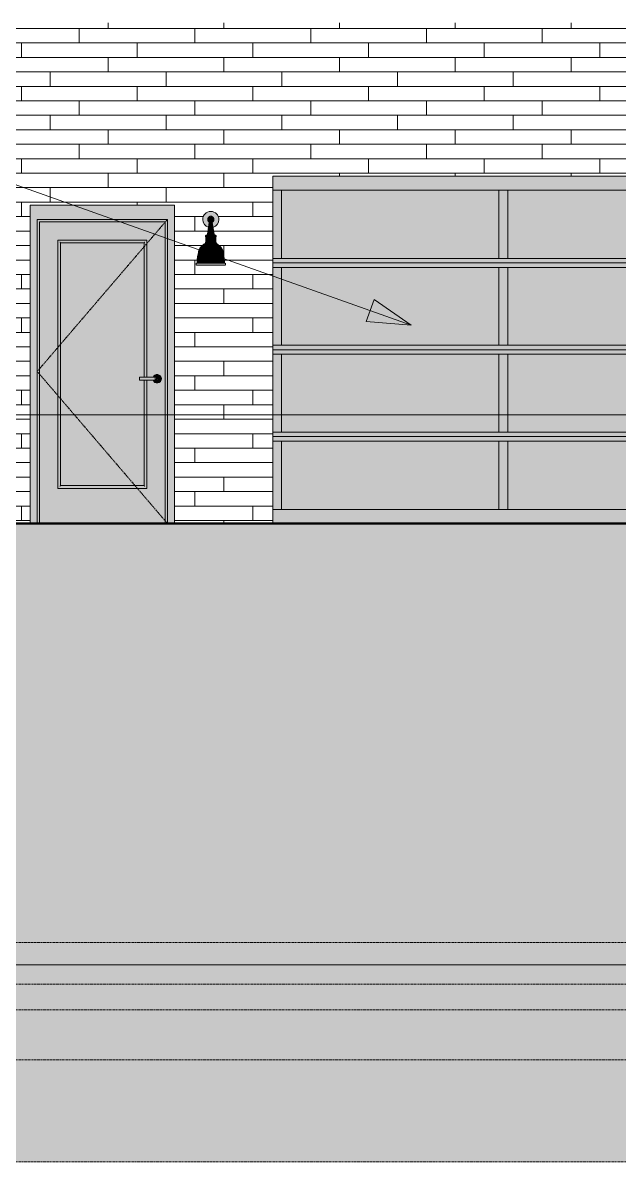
# Model space of a CAD drawing. Header units: inches. Extents: x 1750 to 8392, y -264 to 660.
# Drawn here: x 5175.9 to 5340.8, y -206.6 to 108.4 of the extents above; entities that cross this region are included whole.
import ezdxf

# ---------------------------------------------------------------- set-up
doc = ezdxf.new("R2010")
doc.units = ezdxf.units.IN
doc.header["$MEASUREMENT"] = 0
for name, pattern in [('Aligning Line 1_8_', [0.25, 0.125, -0.125]), ('Dash 1_16_', [0.125, 0.0625, -0.0625]), ('Grid Line 1_2_', [0.875, 0.5, -0.125, 0.125, -0.125])]:
    doc.linetypes.add(name, pattern=pattern)
for name, color, linetype, lineweight in [('0-4', 50, 'Continuous', 5), ('A-DOOR-3', 31, 'Continuous', 9), ('A-DOOR-4', 31, 'Dash 1_16_', 9), ('A-DOOR-FRAM', 31, 'Continuous', 9), ('A-DOOR-GLAZ', 31, 'Continuous', 9), ('A-FLOR-LEVL-1', 51, 'Grid Line 1_2_', 9), ('A-WALL-2', 113, 'Continuous', 9), ('A-WALL-PATT-1', 111, 'Continuous', 9), ('C-TOPO', 7, 'Continuous', 9), ('C-TOPO-1', 250, 'Continuous', 50), ('E-LITE-EQPM', 33, 'Continuous', 9), ('G-ANNO-SYMB', 111, 'Aligning Line 1_8_', 9), ('G-ANNO-SYMB-1', 147, 'Aligning Line 1_8_', 9), ('G-ANNO-TEXT', 231, 'Continuous', 9)]:
    doc.layers.add(name, color=color, linetype=linetype, lineweight=lineweight)

# ---------------------------------------------------------------- blocks, each defined once
blk = doc.blocks.new('CTR  - Topography_rvt-2-BUILDING ELEVATION - NORTH')
at = {"layer": 'C-TOPO'}
h = blk.add_hatch(dxfattribs=at)
h.set_pattern_fill('FP_53', color=256, style=0, pattern_type=2)
h.set_pattern_definition([(0, (12, 0), (24, 24), [24, -24]), (0, (12, 9), (24, 24), [24, -24]), (0, (12, 18), (24, 24), [24, -24]), (90, (15, 21), (-24, 24), [24, -24]), (90, (24, 21), (-24, 24), [24, -24]), (90, (33, 21), (-24, 24), [24, -24])])
h.paths.add_polyline_path([(-12266.32, -206.56), (-9756.5, -206.56), (-9756.5, -5.97), (-9850.93, -12.8), (-9884.03, -18), (-9993.08, -25.01), (-10043.15, -28.41), (-10085.62, -27.08), (-10085.62, -27.08), (-10090.52, -26.93), (-10093.89, -27.25), (-10098.38, -27.25), (-10127.62, -30), (-10150.81, -29.98), (-10171.39, -29.95), (-10408.3, -27.43), (-10466.25, -27.56), (-10486.95, -27.6), (-10517.54, -27.24), (-10526.34, -27.22), (-10534.89, -27.12), (-10585.35, -27.54), (-10642.59, -27.26), (-10678.15, -26.98), (-10823.04, -29.95), (-10880.28, -30), (-12280.07, -30), (-12280.07, -206.56), (-12266.59, -206.56)], flags=0)
for p, q in [((-11810.75, -30), (-11833.47, -30)), ((-11810.75, -30), (-11783.59, -30)), ((-11773.83, -30), (-11783.59, -30)), ((-11773.83, -30), (-11756.67, -30)), ((-11650.84, -30), (-11756.67, -30))]:
    blk.add_line(p, q, dxfattribs=at)
at = {"layer": 'C-TOPO-1'}
for p, q in [((-11810.75, -30), (-11833.47, -30)), ((-11783.59, -30), (-11810.75, -30)), ((-11773.83, -30), (-11783.59, -30)), ((-11756.66, -30), (-11773.83, -30)), ((-11650.84, -30), (-11756.66, -30))]:
    blk.add_line(p, q, dxfattribs=at)
blk = doc.blocks.new('CTR - 1st Phase - Common Walls_rvt-2-BUILDING ELEVATION - NORTH')
at = {"layer": 'A-FLOR-LEVL-1'}
for p, q in [((-12376.81, 0), (-9659.78, 0)), ((-12376.81, -30), (-9659.78, -30)), ((-12376.81, -152), (-9659.78, -152))]:
    blk.add_line(p, q, dxfattribs=at)
at = {"layer": 'G-ANNO-SYMB-1'}
for p, q in [((-9756.5, -145.84), (-12280.04, -145.84)), ((-9756.5, -164.42), (-12280.07, -164.42))]:
    blk.add_line(p, q, dxfattribs=at)
blk = doc.blocks.new('CTR - 1st Phase -Stairs _ Elevators_rvt-2-BUILDING ELEVATION - NORTH')
at = {"layer": 'A-FLOR-LEVL-1'}
for p, q in [((-12376.81, 0), (-9659.78, 0)), ((-12376.81, -30), (-9659.78, -30)), ((-12376.81, -152), (-9659.78, -152))]:
    blk.add_line(p, q, dxfattribs=at)
at = {"layer": 'G-ANNO-SYMB-1'}
blk.add_line((-9756.5, -206.49), (-12280.07, -206.49), dxfattribs=at)
blk = doc.blocks.new('Door-Sectional_Model3502_Comcl_Amarr - ramp garage door-2444125-BUILDING ELEVATION - NORTH')
at = {"layer": 'A-DOOR-3'}
h = blk.add_hatch(color=256, dxfattribs=at)
h.paths.add_polyline_path([(-11649.18, 42), (-11567.79, 42.01), (-11567.79, 43.25), (-11759.79, 43.24), (-11759.79, 42), (-11728.04, 42)], flags=0)
h.paths.add_polyline_path([(-11649.18, 62.12), (-11567.79, 62.14), (-11567.79, 66), (-11759.79, 65.98), (-11759.79, 62.12), (-11728.04, 62.12)], flags=0)
h = blk.add_hatch(color=256, dxfattribs=at)
h.paths.add_polyline_path([(-11567.79, 43.25), (-11567.79, 62.12), (-11570.12, 62.12), (-11570.12, 43.25)], flags=0)
h.paths.add_polyline_path([(-11759.79, 43.25), (-11757.41, 43.25), (-11757.41, 62.12), (-11759.79, 62.12), (-11759.79, 48.84)], flags=0)
h = blk.add_hatch(color=256, dxfattribs=at)
h.paths.add_polyline_path([(-11649.18, 43.25), (-11632.71, 43.25), (-11632.71, 62.12), (-11694.87, 62.12), (-11694.87, 43.25)], flags=0)
h.paths.add_polyline_path([(-11728.04, 43.25), (-11697.37, 43.25), (-11697.37, 62.12), (-11757.41, 62.12), (-11757.41, 43.25)], flags=0)
h.paths.add_polyline_path([(-11570.32, 43.25), (-11570.16, 43.25), (-11570.16, 62.12), (-11630.21, 62.12), (-11630.21, 43.25), (-11578.29, 43.25)], flags=0)
for points in [[(-11694.87, 43.25), (-11694.87, 62.12), (-11697.37, 62.12), (-11697.37, 43.25)], [(-11630.21, 43.25), (-11630.21, 62.12), (-11632.71, 62.12), (-11632.71, 43.25)], [(-11694.87, 19.25), (-11694.87, 40.75), (-11697.37, 40.75), (-11697.37, 19.25)], [(-11632.71, 19.25), (-11630.21, 19.25), (-11630.21, 40.75), (-11632.71, 40.75)], [(-11694.87, -4.75), (-11694.87, 16.75), (-11697.37, 16.75), (-11697.37, -4.75)], [(-11630.21, -4.75), (-11630.21, 16.75), (-11632.71, 16.75), (-11632.71, -4.75)], [(-11697.37, -26.13), (-11694.87, -26.13), (-11694.87, -7.25), (-11697.37, -7.25), (-11697.37, -23.17)], [(-11632.71, -26.13), (-11630.21, -26.13), (-11630.21, -7.25), (-11632.71, -7.25), (-11632.71, -23.17)]]:
    blk.add_hatch(color=256, dxfattribs=at).paths.add_polyline_path(points, flags=0)
h = blk.add_hatch(color=256, dxfattribs=at)
h.paths.add_polyline_path([(-11570.16, -26.13), (-11570.12, -26.13), (-11570.12, -7.25), (-11570.16, -7.25), (-11570.16, -26)], flags=0)
h.paths.add_polyline_path([(-11570.12, -4.75), (-11570.12, 16.75), (-11570.16, 16.75), (-11570.16, -4.75)], flags=0)
h.paths.add_polyline_path([(-11570.12, 19.25), (-11570.12, 40.75), (-11570.16, 40.75), (-11570.16, 19.25)], flags=0)
h.paths.add_polyline_path([(-11570.16, 43.25), (-11570.12, 43.25), (-11570.12, 62.12), (-11570.16, 62.12), (-11570.16, 45.61)], flags=0)
h = blk.add_hatch(color=256, dxfattribs=at)
h.paths.add_polyline_path([(-11649.18, 18), (-11567.79, 18.01), (-11567.79, 19.25), (-11759.79, 19.24), (-11759.79, 18), (-11728.04, 18)], flags=0)
h.paths.add_polyline_path([(-11570.16, 40.75), (-11567.79, 40.76), (-11567.79, 42), (-11759.79, 41.99), (-11759.79, 40.75), (-11570.32, 40.75)], flags=0)
h = blk.add_hatch(color=256, dxfattribs=at)
h.paths.add_polyline_path([(-11757.41, 19.25), (-11757.41, 40.75), (-11759.79, 40.75), (-11759.79, 19.25)], flags=0)
h.paths.add_polyline_path([(-11567.79, 19.25), (-11567.79, 40.75), (-11570.12, 40.75), (-11570.12, 19.25)], flags=0)
h = blk.add_hatch(color=256, dxfattribs=at)
h.paths.add_polyline_path([(-11757.41, 19.25), (-11697.37, 19.25), (-11697.37, 40.75), (-11757.41, 40.75), (-11757.41, 22.68)], flags=0)
h.paths.add_polyline_path([(-11570.32, 19.25), (-11570.16, 19.25), (-11570.16, 40.75), (-11630.21, 40.75), (-11630.21, 19.25), (-11589.37, 19.25)], flags=0)
h.paths.add_polyline_path([(-11694.87, 19.25), (-11632.71, 19.25), (-11632.71, 40.75), (-11694.87, 40.75)], flags=0)
h = blk.add_hatch(color=256, dxfattribs=at)
h.paths.add_polyline_path([(-11649.18, -6), (-11567.79, -5.99), (-11567.79, -4.75), (-11759.79, -4.76), (-11759.79, -6), (-11728.04, -6)], flags=0)
h.paths.add_polyline_path([(-11649.18, 16.75), (-11567.79, 16.76), (-11567.79, 18), (-11759.79, 17.99), (-11759.79, 16.75), (-11728.04, 16.75)], flags=0)
h = blk.add_hatch(color=256, dxfattribs=at)
h.paths.add_polyline_path([(-11759.79, -4.75), (-11757.41, -4.75), (-11757.41, 16.75), (-11759.79, 16.75), (-11759.79, 1.62)], flags=0)
h.paths.add_polyline_path([(-11567.79, -4.75), (-11567.79, 16.75), (-11570.12, 16.75), (-11570.12, -4.75)], flags=0)
h = blk.add_hatch(color=256, dxfattribs=at)
h.paths.add_polyline_path([(-11757.41, -4.75), (-11697.37, -4.75), (-11697.37, 16.75), (-11757.41, 16.75)], flags=0)
h.paths.add_polyline_path([(-11694.87, -4.75), (-11632.71, -4.75), (-11632.71, 16.75), (-11694.87, 16.75)], flags=0)
h.paths.add_polyline_path([(-11570.32, -4.75), (-11570.16, -4.75), (-11570.16, 16.75), (-11630.21, 16.75), (-11630.21, -4.75), (-11600.46, -4.75)], flags=0)
h = blk.add_hatch(color=256, dxfattribs=at)
h.paths.add_polyline_path([(-11649.18, -30), (-11567.79, -29.98), (-11567.79, -26.13), (-11759.79, -26.14), (-11759.79, -30), (-11650.84, -30)], flags=0)
h.paths.add_polyline_path([(-11601.61, -7.25), (-11567.79, -7.24), (-11567.79, -6), (-11759.79, -6.01), (-11759.79, -7.25), (-11649.18, -7.25)], flags=0)
h = blk.add_hatch(color=256, dxfattribs=at)
h.paths.add_polyline_path([(-11570.12, -26.13), (-11567.79, -26.13), (-11567.79, -7.25), (-11570.12, -7.25), (-11570.12, -26)], flags=0)
h.paths.add_polyline_path([(-11759.79, -26.13), (-11757.41, -26.13), (-11757.41, -7.25), (-11759.79, -7.25), (-11759.79, -23.17)], flags=0)
h = blk.add_hatch(color=256, dxfattribs=at)
h.paths.add_polyline_path([(-11757.41, -26.13), (-11697.37, -26.13), (-11697.37, -7.25), (-11757.41, -7.25), (-11757.41, -23.17)], flags=0)
h.paths.add_polyline_path([(-11649.18, -26.13), (-11632.71, -26.13), (-11632.71, -7.25), (-11694.87, -7.25), (-11694.87, -26.13), (-11650.84, -26.13)], flags=0)
h.paths.add_polyline_path([(-11630.21, -26.13), (-11570.16, -26.13), (-11570.16, -7.25), (-11630.21, -7.25), (-11630.21, -23.17)], flags=0)
for p, q in [((-11757.41, 62.12), (-11759.79, 62.12)), ((-11759.79, 62.12), (-11567.79, 62.12)), ((-11757.41, 43.25), (-11757.41, 62.12)), ((-11697.37, 62.12), (-11694.87, 62.12)), ((-11697.37, 62.12), (-11697.37, 43.25)), ((-11694.87, 62.12), (-11694.87, 43.25)), ((-11632.71, 62.12), (-11630.21, 62.12)), ((-11632.71, 62.12), (-11632.71, 43.25)), ((-11630.21, 62.12), (-11630.21, 43.25)), ((-11570.16, 43.25), (-11570.16, 62.12)), ((-11567.79, 62.12), (-11570.12, 62.12)), ((-11570.12, 62.12), (-11570.12, 43.25)), ((-11759.79, 43.25), (-11757.41, 43.25)), ((-11567.79, 43.25), (-11759.79, 43.25)), ((-11759.79, 42), (-11567.79, 42)), ((-11567.79, 42), (-11759.79, 42)), ((-11694.87, 43.25), (-11697.37, 43.25)), ((-11630.21, 43.25), (-11632.71, 43.25)), ((-11570.12, 43.25), (-11567.79, 43.25)), ((-11757.41, 40.75), (-11759.79, 40.75)), ((-11759.79, 40.75), (-11567.79, 40.75)), ((-11757.41, 19.25), (-11757.41, 40.75)), ((-11697.37, 40.75), (-11694.87, 40.75)), ((-11697.37, 40.75), (-11697.37, 19.25)), ((-11694.87, 40.75), (-11694.87, 19.25)), ((-11632.71, 40.75), (-11630.21, 40.75)), ((-11632.71, 40.75), (-11632.71, 19.25)), ((-11630.21, 40.75), (-11630.21, 19.25)), ((-11570.16, 19.25), (-11570.16, 40.75)), ((-11567.79, 40.75), (-11570.12, 40.75)), ((-11570.12, 40.75), (-11570.12, 19.25)), ((-11759.79, 19.25), (-11757.41, 19.25)), ((-11567.79, 19.25), (-11759.79, 19.25)), ((-11694.87, 19.25), (-11697.37, 19.25)), ((-11630.21, 19.25), (-11632.71, 19.25)), ((-11570.12, 19.25), (-11567.79, 19.25)), ((-11759.79, 18), (-11567.79, 18)), ((-11567.79, 18), (-11759.79, 18)), ((-11757.41, 16.75), (-11759.79, 16.75)), ((-11759.79, 16.75), (-11567.79, 16.75)), ((-11757.41, -4.75), (-11757.41, 16.75)), ((-11697.37, 16.75), (-11694.87, 16.75)), ((-11697.37, 16.75), (-11697.37, -4.75)), ((-11694.87, 16.75), (-11694.87, -4.75)), ((-11632.71, 16.75), (-11630.21, 16.75)), ((-11632.71, 16.75), (-11632.71, -4.75)), ((-11630.21, 16.75), (-11630.21, -4.75)), ((-11570.16, -4.75), (-11570.16, 16.75)), ((-11567.79, 16.75), (-11570.12, 16.75)), ((-11570.12, 16.75), (-11570.12, -4.75)), ((-11759.79, -4.75), (-11757.41, -4.75)), ((-11567.79, -4.75), (-11759.79, -4.75)), ((-11759.79, -6), (-11567.79, -6)), ((-11567.79, -6), (-11759.79, -6)), ((-11694.87, -4.75), (-11697.37, -4.75)), ((-11630.21, -4.75), (-11632.71, -4.75)), ((-11570.12, -4.75), (-11567.79, -4.75)), ((-11757.41, -7.25), (-11759.79, -7.25)), ((-11759.79, -7.25), (-11567.79, -7.25)), ((-11757.41, -26.13), (-11757.41, -7.25)), ((-11697.37, -7.25), (-11694.87, -7.25)), ((-11697.37, -7.25), (-11697.37, -26.13)), ((-11694.87, -7.25), (-11694.87, -26.13)), ((-11632.71, -7.25), (-11630.21, -7.25)), ((-11632.71, -7.25), (-11632.71, -26.13)), ((-11630.21, -7.25), (-11630.21, -26.13)), ((-11570.16, -26.13), (-11570.16, -7.25)), ((-11567.79, -7.25), (-11570.12, -7.25)), ((-11570.12, -7.25), (-11570.12, -26.13)), ((-11759.79, -26.13), (-11757.41, -26.13)), ((-11567.79, -26.13), (-11759.79, -26.13)), ((-11694.87, -26.13), (-11697.37, -26.13)), ((-11630.21, -26.13), (-11632.71, -26.13)), ((-11570.12, -26.13), (-11567.79, -26.13))]:
    blk.add_line(p, q, dxfattribs=at)
blk = doc.blocks.new('Door-Passage-Single-Full_Lite - 1-1903893-BUILDING ELEVATION - NORTH')
at = {"layer": 'A-DOOR-3'}
h = blk.add_hatch(color=256, dxfattribs=at)
h.paths.add_polyline_path([(-11818.99, -30), (-11789.61, -30), (-11789.61, 53.37), (-11824.36, 53.37), (-11824.36, -30)], flags=0)
h.paths.add_polyline_path([(-11806.9, -20.31), (-11819.3, -20.28), (-11819.26, 48.31), (-11794.67, 48.28), (-11794.67, 10.39), (-11792.95, 10.39), (-11792.87, 10.59), (-11792.68, 10.84), (-11792.43, 11.02), (-11792.12, 11.15), (-11791.84, 11.18), (-11791.54, 11.14), (-11791.25, 11.02), (-11791.01, 10.84), (-11790.82, 10.59), (-11790.7, 10.31), (-11790.66, 10), (-11790.7, 9.69), (-11790.82, 9.41), (-11791.01, 9.16), (-11791.25, 8.98), (-11791.54, 8.86), (-11791.84, 8.82), (-11792.15, 8.86), (-11792.43, 8.98), (-11792.68, 9.16), (-11792.87, 9.41), (-11792.97, 9.61), (-11794.67, 9.61), (-11794.71, -20.31), (-11797.04, -20.31)], flags=0)
for points in [[(-11819.3, -20.31), (-11819.23, -20.24), (-11819.26, 48.28), (-11819.3, 48.26), (-11819.3, -20.31)], [(-11794.99, 48.24), (-11794.71, 48.28), (-11794.73, 48.31), (-11819.26, 48.28), (-11819.23, 48.24), (-11795.26, 48.24)], [(-11794.99, -20.24), (-11794.75, -20.24), (-11794.75, 9.61), (-11795.26, 9.61), (-11795.26, -19.72), (-11818.71, -19.72), (-11818.71, 47.72), (-11795.26, 47.72), (-11795.26, 10.39), (-11794.75, 10.39), (-11794.75, 48.24), (-11819.23, 48.24), (-11819.23, -20.24), (-11795.01, -20.24)], [(-11816.76, 47.53), (-11795.44, 47.55), (-11795.32, 47.72), (-11818.71, 47.72), (-11818.52, 47.53)], [(-11818.71, -19.72), (-11818.52, -19.53), (-11818.54, 47.55), (-11818.71, 47.67), (-11818.71, -19.69)], [(-11794.99, 10), (-11792.53, 10), (-11792.55, 10.39), (-11796.67, 10.38), (-11796.67, 10), (-11795.04, 10)], [(-11794.67, 9.61), (-11792.53, 9.62), (-11792.56, 10), (-11796.67, 10), (-11796.67, 9.61), (-11794.68, 9.61)], [(-11806.9, -20.31), (-11794.71, -20.28), (-11794.75, -20.24), (-11819.26, -20.28), (-11819.25, -20.31), (-11816.76, -20.31)], [(-11818.62, -19.72), (-11795.26, -19.72), (-11795.46, -19.53), (-11818.54, -19.55), (-11818.66, -19.72)]]:
    blk.add_hatch(color=256, dxfattribs=at).paths.add_polyline_path(points, flags=0)
h = blk.add_hatch(color=256, dxfattribs=at)
h.paths.add_polyline_path([(-11795.26, -19.72), (-11795.32, 9.61), (-11795.46, 9.61), (-11795.44, -19.55), (-11795.32, -19.67)], flags=0)
h.paths.add_polyline_path([(-11795.32, -19.63), (-11795.32, -19.63), (-11795.32, -19.46)], flags=0)
h.paths.add_polyline_path([(-11795.46, 10.39), (-11795.26, 10.39), (-11795.26, 47.72), (-11795.46, 47.53), (-11795.46, 10.39)], flags=0)
h = blk.add_hatch(color=256, dxfattribs=at)
h.paths.add_polyline_path([(-11794.67, -20.31), (-11794.71, 9.61), (-11794.75, 9.61), (-11794.71, -20.28), (-11794.68, -20.31)], flags=0)
h.paths.add_polyline_path([(-11794.73, 10.39), (-11794.67, 10.39), (-11794.71, 48.28), (-11794.75, 48.24), (-11794.74, 10.39)], flags=0)
h = blk.add_hatch(color=256, dxfattribs=at)
h.paths.add_polyline_path([(-11791.84, 8.82), (-11791.54, 8.86), (-11791.25, 8.98), (-11791.01, 9.16), (-11790.82, 9.41), (-11790.7, 9.69), (-11790.66, 10), (-11790.7, 10.31), (-11790.82, 10.59), (-11791.01, 10.84), (-11791.25, 11.02), (-11791.54, 11.14), (-11791.84, 11.18), (-11792.15, 11.14), (-11792.48, 10.99), (-11792.68, 10.84), (-11792.87, 10.59), (-11792.93, 10.39), (-11792.46, 10.38), (-11792.2, 10.38), (-11791.84, 10.36), (-11791.65, 10.26), (-11791.6, 10.2), (-11791.6, 9.8), (-11791.77, 9.65), (-11791.95, 9.61), (-11792.28, 9.65), (-11792.72, 9.61), (-11792.95, 9.61), (-11792.87, 9.41), (-11792.63, 9.13), (-11792.43, 8.98), (-11792.12, 8.85)], flags=0)
h.paths.add_polyline_path([(-11792.53, 9.8), (-11792.47, 10), (-11792.53, 10.1), (-11792.53, 9.9)], flags=0)
h = blk.add_hatch(color=256, dxfattribs=at)
h.paths.add_polyline_path([(-11792.16, 10), (-11792.53, 10.34), (-11792.5, 10.1), (-11792.47, 10), (-11792.26, 10)], flags=0)
h.paths.add_polyline_path([(-11791.77, 10), (-11791.58, 10), (-11791.65, 10.26), (-11791.77, 10.35), (-11791.96, 10.39), (-11792.28, 10.35), (-11792.48, 10.34), (-11792.12, 10), (-11791.84, 10)], flags=0)
h = blk.add_hatch(color=256, dxfattribs=at)
h.paths.add_polyline_path([(-11792.53, 9.61), (-11792.2, 9.62), (-11791.84, 9.64), (-11791.63, 9.76), (-11791.59, 9.88), (-11791.62, 10), (-11792.17, 9.99), (-11792.52, 9.62)], flags=0)
h.paths.add_polyline_path([(-11792.53, 9.62), (-11792.16, 10), (-11792.47, 10), (-11792.53, 9.66)], flags=0)
at = {"layer": 'A-DOOR-FRAM'}
for points in [[(-11824.99, -30), (-11824.99, 54), (-11788.99, 54), (-11788.99, -30), (-11786.99, -30), (-11786.99, 58), (-11826.99, 58), (-11826.99, -30)], [(-11824.99, -30), (-11824.36, -30), (-11824.36, 53.37), (-11789.61, 53.37), (-11789.61, -30), (-11788.99, -30), (-11788.99, 54), (-11824.99, 54), (-11824.99, -28)]]:
    blk.add_hatch(color=256, dxfattribs=at).paths.add_polyline_path(points, flags=0)
at = {"layer": 'A-DOOR-GLAZ'}
blk.add_hatch(color=256, dxfattribs=at).paths.add_polyline_path([(-11795.46, -19.53), (-11795.46, 9.61), (-11796.67, 9.62), (-11796.67, 10.39), (-11795.46, 10.39), (-11795.46, 47.53), (-11818.52, 47.53), (-11818.52, -19.53), (-11797.04, -19.53)], flags=0)
at = {"layer": 'A-DOOR-3'}
for p, q in [((-11794.67, 48.31), (-11819.3, 48.31)), ((-11819.3, 48.31), (-11819.3, -20.31)), ((-11818.52, 47.53), (-11795.46, 47.53)), ((-11818.52, -19.53), (-11818.52, 47.53)), ((-11795.46, 47.53), (-11795.46, 10.39)), ((-11794.67, 10.38), (-11794.67, 48.31)), ((-11792.53, 10.39), (-11796.67, 10.39)), ((-11796.67, 10), (-11796.67, 10.39)), ((-11796.67, 9.61), (-11796.67, 10)), ((-11796.67, 9.61), (-11792.53, 9.61)), ((-11795.46, 9.61), (-11795.46, -19.53)), ((-11794.67, -20.31), (-11794.67, 9.62)), ((-11819.3, -20.31), (-11794.67, -20.31)), ((-11795.46, -19.53), (-11818.52, -19.53))]:
    blk.add_line(p, q, dxfattribs=at)
at = {"layer": 'A-DOOR-3', "flags": 128}
for points in [[(-11791.94, 10.39), (-11791.94, 10.39), (-11791.94, 10.39), (-11791.95, 10.39), (-11791.95, 10.39), (-11791.95, 10.39), (-11791.96, 10.39), (-11791.97, 10.39), (-11791.97, 10.39), (-11791.98, 10.39), (-11791.99, 10.39), (-11792, 10.39), (-11792.01, 10.39), (-11792.02, 10.39), (-11792.03, 10.39), (-11792.05, 10.39), (-11792.06, 10.39), (-11792.07, 10.39), (-11792.09, 10.39), (-11792.11, 10.39), (-11792.12, 10.39), (-11792.14, 10.39), (-11792.16, 10.39), (-11792.18, 10.39), (-11792.19, 10.39), (-11792.21, 10.39), (-11792.23, 10.39), (-11792.25, 10.39), (-11792.28, 10.39), (-11792.3, 10.39), (-11792.32, 10.39), (-11792.34, 10.39), (-11792.36, 10.39), (-11792.39, 10.39), (-11792.41, 10.39), (-11792.43, 10.39), (-11792.46, 10.39), (-11792.48, 10.39), (-11792.5, 10.39), (-11792.53, 10.39), (-11792.53, 10.39)], [(-11792.53, 9.61), (-11792.51, 9.61), (-11792.49, 9.61), (-11792.46, 9.61), (-11792.44, 9.61), (-11792.42, 9.61), (-11792.39, 9.61), (-11792.37, 9.61), (-11792.35, 9.61), (-11792.33, 9.61), (-11792.3, 9.61), (-11792.28, 9.61), (-11792.26, 9.61), (-11792.24, 9.61), (-11792.22, 9.61), (-11792.2, 9.61), (-11792.18, 9.61), (-11792.16, 9.61), (-11792.14, 9.61), (-11792.13, 9.61), (-11792.11, 9.61), (-11792.09, 9.61), (-11792.08, 9.61), (-11792.06, 9.61), (-11792.05, 9.61), (-11792.04, 9.61), (-11792.02, 9.61), (-11792.01, 9.61), (-11792, 9.61), (-11791.99, 9.61), (-11791.98, 9.61), (-11791.97, 9.61), (-11791.97, 9.61), (-11791.96, 9.61), (-11791.96, 9.61), (-11791.95, 9.61), (-11791.95, 9.61), (-11791.94, 9.61), (-11791.94, 9.61), (-11791.94, 9.61)]]:
    blk.add_lwpolyline(points, dxfattribs=at)
at = {"layer": 'A-DOOR-3'}
for centre, radius, start, end in [((-11791.84, 10), 1.18, 360, 160.3657), ((-11791.84, 10), 1.18, 199.5633, 360), ((-11791.94, 10), 0.394, 75, 90), ((-11791.94, 10), 0.394, 270, 285), ((-11791.94, 10), 0.394, 0, 30), ((-11791.94, 10), 0.394, 330, 0)]:
    blk.add_arc(centre, radius, start, end, dxfattribs=at)
for points, knots in [([(-11819.3, 48.31), (-11819.3, 48.31), (-11819.3, 48.31), (-11819.3, 48.31), (-11819.29, 48.3), (-11819.29, 48.3), (-11819.28, 48.29), (-11819.27, 48.28), (-11819.27, 48.28), (-11819.26, 48.27), (-11819.25, 48.26), (-11819.24, 48.25), (-11819.23, 48.24), (-11819.23, 48.24)], [0, 0, 0, 0, 0.166667, 0.25, 0.333333, 0.416667, 0.5, 0.583333, 0.666667, 0.708333, 0.75, 0.833333, 1, 1, 1, 1]), ([(-11818.71, 47.72), (-11818.7, 47.71), (-11818.67, 47.68), (-11818.64, 47.65), (-11818.62, 47.63), (-11818.6, 47.61), (-11818.59, 47.6), (-11818.58, 47.59), (-11818.57, 47.58), (-11818.55, 47.57), (-11818.54, 47.55), (-11818.53, 47.54), (-11818.52, 47.53), (-11818.52, 47.53), (-11818.52, 47.53)], [0, 0, 0, 0, 0.166667, 0.25, 0.333333, 0.375, 0.416667, 0.5, 0.541667, 0.583333, 0.666667, 0.75, 0.833333, 1, 1, 1, 1]), ([(-11795.26, 47.72), (-11795.28, 47.71), (-11795.31, 47.68), (-11795.34, 47.65), (-11795.36, 47.63), (-11795.37, 47.61), (-11795.39, 47.6), (-11795.4, 47.59), (-11795.41, 47.58), (-11795.42, 47.57), (-11795.44, 47.55), (-11795.45, 47.54), (-11795.46, 47.53), (-11795.46, 47.53), (-11795.46, 47.53)], [0, 0, 0, 0, 0.166667, 0.25, 0.333333, 0.375, 0.416667, 0.5, 0.541667, 0.583333, 0.666667, 0.75, 0.833333, 1, 1, 1, 1]), ([(-11794.67, 48.31), (-11794.67, 48.31), (-11794.68, 48.31), (-11794.68, 48.31), (-11794.68, 48.3), (-11794.69, 48.3), (-11794.7, 48.29), (-11794.71, 48.28), (-11794.71, 48.28), (-11794.72, 48.27), (-11794.72, 48.26), (-11794.74, 48.25), (-11794.75, 48.24), (-11794.75, 48.24)], [0, 0, 0, 0, 0.166667, 0.25, 0.333333, 0.416667, 0.5, 0.583333, 0.666667, 0.708333, 0.75, 0.833333, 1, 1, 1, 1]), ([(-11819.3, -20.31), (-11819.3, -20.31), (-11819.3, -20.31), (-11819.3, -20.31), (-11819.29, -20.3), (-11819.29, -20.3), (-11819.28, -20.29), (-11819.27, -20.28), (-11819.27, -20.28), (-11819.26, -20.27), (-11819.25, -20.26), (-11819.24, -20.25), (-11819.23, -20.24), (-11819.23, -20.24)], [0, 0, 0, 0, 0.166667, 0.25, 0.333333, 0.416667, 0.5, 0.583333, 0.666667, 0.708333, 0.75, 0.833333, 1, 1, 1, 1]), ([(-11818.71, -19.72), (-11818.7, -19.71), (-11818.67, -19.68), (-11818.64, -19.65), (-11818.62, -19.63), (-11818.6, -19.62), (-11818.59, -19.6), (-11818.58, -19.59), (-11818.57, -19.58), (-11818.55, -19.57), (-11818.54, -19.55), (-11818.53, -19.54), (-11818.52, -19.53), (-11818.52, -19.53), (-11818.52, -19.53)], [0, 0, 0, 0, 0.166667, 0.25, 0.333333, 0.375, 0.416667, 0.5, 0.541667, 0.583333, 0.666667, 0.75, 0.833333, 1, 1, 1, 1]), ([(-11795.46, -19.53), (-11795.46, -19.53), (-11795.46, -19.53), (-11795.45, -19.54), (-11795.44, -19.55), (-11795.42, -19.57), (-11795.41, -19.58), (-11795.4, -19.59), (-11795.39, -19.6), (-11795.37, -19.62), (-11795.36, -19.63), (-11795.34, -19.65), (-11795.31, -19.68), (-11795.28, -19.71), (-11795.26, -19.72)], [-1, -1, -1, -1, -0.833333, -0.75, -0.666667, -0.583333, -0.541667, -0.5, -0.416667, -0.375, -0.333333, -0.25, -0.166667, 0, 0, 0, 0]), ([(-11794.75, -20.24), (-11794.75, -20.24), (-11794.74, -20.25), (-11794.72, -20.27), (-11794.72, -20.27), (-11794.71, -20.28), (-11794.7, -20.29), (-11794.7, -20.29), (-11794.69, -20.3), (-11794.68, -20.3), (-11794.68, -20.31), (-11794.68, -20.31), (-11794.67, -20.31), (-11794.67, -20.31)], [-1, -1, -1, -1, -0.833333, -0.75, -0.666667, -0.625, -0.583333, -0.5, -0.416667, -0.333333, -0.25, -0.166667, 0, 0, 0, 0])]:
    blk.add_open_spline(points, degree=3, knots=knots, dxfattribs=at)
at = {"layer": 'A-DOOR-4'}
for p, q in [((-11788.99, 54), (-11824.99, 12)), ((-11824.99, 12), (-11788.99, -30))]:
    blk.add_line(p, q, dxfattribs=at)
at = {"layer": 'A-DOOR-FRAM'}
for p, q in [((-11824.99, -30), (-11824.99, 54)), ((-11824.99, 54), (-11788.99, 54)), ((-11788.99, 54), (-11788.99, -30)), ((-11824.36, -30), (-11824.36, 53.37)), ((-11824.36, 53.37), (-11789.61, 53.37)), ((-11789.61, 53.37), (-11789.61, -30))]:
    blk.add_line(p, q, dxfattribs=at)
blk = doc.blocks.new('VISA-OW2400-02-SASS - OW2400-L30K-MVOLT-2031435-BUILDING ELEVATION - NORTH')
at = {"layer": 'E-LITE-EQPM'}
h = blk.add_hatch(color=256, dxfattribs=at)
h.paths.add_polyline_path([(-10214.5, 90.79), (-10214.37, 90.73), (-10214.34, 90.77), (-10214.5, 90.79)], flags=0)
h.paths.add_polyline_path([(-10214.99, 87.83), (-10214.79, 89.24), (-10215.13, 89.55), (-10215.17, 89.68), (-10215.19, 89.69), (-10215.24, 90.05), (-10215.14, 90.32), (-10215.13, 90.38), (-10215.12, 90.44), (-10214.82, 90.73), (-10214.72, 90.75), (-10214.56, 90.84), (-10214.55, 90.79), (-10214.5, 90.79), (-10214.44, 90.84), (-10214.39, 90.79), (-10214.31, 90.85), (-10214.1, 90.75), (-10214.15, 90.83), (-10213.97, 90.72), (-10213.85, 90.65), (-10213.69, 90.46), (-10213.58, 90.19), (-10213.57, 90.02), (-10213.64, 89.66), (-10213.69, 89.63), (-10213.79, 89.41), (-10213.86, 89.35), (-10214.04, 89.22), (-10213.81, 87.83), (-10213.28, 88.05), (-10212.81, 88.41), (-10212.42, 88.96), (-10212.23, 89.42), (-10212.15, 90), (-10212.23, 90.58), (-10212.45, 91.13), (-10212.81, 91.59), (-10213.28, 91.95), (-10213.82, 92.17), (-10214.4, 92.25), (-10214.98, 92.17), (-10215.53, 91.95), (-10215.99, 91.59), (-10216.35, 91.13), (-10216.58, 90.53), (-10216.65, 90), (-10216.58, 89.42), (-10216.35, 88.88), (-10215.99, 88.41), (-10215.53, 88.05), (-10215.13, 87.89)], flags=0)
for points in [[(-10214.83, 85.93), (-10214.4, 85.93), (-10214.4, 89.22), (-10214.77, 89.22), (-10215.27, 85.93), (-10214.88, 85.93)], [(-10214.12, 89.22), (-10214.04, 89.22), (-10213.72, 89.53), (-10213.67, 89.67), (-10213.63, 89.67), (-10213.57, 89.82), (-10213.57, 90.02), (-10213.58, 90.19), (-10213.69, 90.46), (-10213.85, 90.65), (-10214.07, 90.8), (-10214.13, 90.79), (-10214.15, 90.75), (-10214.36, 90.84), (-10214.4, 90.77), (-10214.31, 90.77), (-10214.4, 90.67), (-10214.4, 89.22), (-10214.13, 89.22)], [(-10213.82, 85.93), (-10213.5, 85.93), (-10214.07, 89.22), (-10214.4, 89.22), (-10214.4, 85.93), (-10213.85, 85.93)], [(-10214.73, 85.29), (-10214.4, 85.29), (-10214.4, 85.54), (-10215.85, 85.54), (-10215.85, 85.29), (-10214.75, 85.29)], [(-10215.69, 83.72), (-10214.4, 83.72), (-10214.4, 85.22), (-10215.78, 85.22), (-10215.75, 83.72)], [(-10214.75, 85.54), (-10214.4, 85.54), (-10214.4, 85.65), (-10214.4, 85.67), (-10214.4, 85.7), (-10215.4, 85.67), (-10215.4, 85.65), (-10215.69, 85.62), (-10215.75, 85.54), (-10214.76, 85.54)], [(-10215.6, 85.22), (-10214.4, 85.22), (-10214.4, 85.29), (-10215.66, 85.29)], [(-10215.29, 85.74), (-10215.18, 85.72), (-10215.19, 85.7), (-10214.98, 85.72), (-10214.75, 85.72), (-10214.56, 85.7), (-10214.4, 85.73), (-10214.4, 85.93), (-10215.3, 85.93), (-10215.35, 85.82), (-10215.27, 85.81)], [(-10213.93, 85.7), (-10213.68, 85.72), (-10213.57, 85.73), (-10213.5, 85.74), (-10213.51, 85.77), (-10213.5, 85.8), (-10213.45, 85.8), (-10213.41, 85.8), (-10213.5, 85.93), (-10214.4, 85.93), (-10214.4, 85.7), (-10214.04, 85.71), (-10213.93, 85.7)], [(-10213.05, 85.54), (-10213.15, 85.64), (-10214.4, 85.7), (-10214.4, 85.67), (-10214.4, 85.65), (-10214.4, 85.54), (-10213.11, 85.54)], [(-10213.46, 85.29), (-10212.95, 85.29), (-10212.95, 85.54), (-10214.4, 85.54), (-10214.39, 85.29), (-10213.47, 85.29)], [(-10213.97, 85.22), (-10213.21, 85.22), (-10213.15, 85.29), (-10214.4, 85.29), (-10214.4, 85.22), (-10214.04, 85.22)], [(-10213.02, 83.72), (-10213.02, 85.22), (-10214.4, 85.22), (-10214.4, 83.72), (-10213.05, 83.72)], [(-10215.34, 80.85), (-10214.4, 80.85), (-10214.4, 83.41), (-10215.85, 83.41), (-10216.74, 82.8), (-10217.45, 81.93), (-10217.8, 80.85), (-10215.58, 80.85)], [(-10215.85, 83.41), (-10214.4, 83.41), (-10214.42, 83.66), (-10215.85, 83.66)], [(-10214.75, 83.66), (-10214.4, 83.67), (-10214.4, 83.72), (-10215.6, 83.72), (-10215.61, 83.66), (-10214.76, 83.66)], [(-10214.06, 83.66), (-10213.15, 83.66), (-10213.21, 83.72), (-10214.4, 83.72), (-10214.4, 83.66), (-10214.1, 83.66)], [(-10213.01, 83.41), (-10212.95, 83.41), (-10212.95, 83.66), (-10214.4, 83.66), (-10214.4, 83.41), (-10213.05, 83.41)], [(-10213.47, 80.85), (-10211, 80.85), (-10211.41, 82.01), (-10212.21, 82.91), (-10213.01, 83.41), (-10214.4, 83.41), (-10214.4, 80.85), (-10213.66, 80.85)], [(-10215.79, 77.98), (-10214.4, 77.98), (-10214.4, 80.85), (-10217.8, 80.85), (-10218.09, 79.24), (-10218.14, 78.7), (-10218.15, 77.98), (-10216.85, 77.98)], [(-10213.32, 77.98), (-10210.65, 77.98), (-10210.68, 78.79), (-10210.76, 79.6), (-10211, 80.85), (-10214.4, 80.85), (-10214.4, 77.98), (-10213.38, 77.98)], [(-10218.4, 77.38), (-10214.4, 77.38), (-10214.4, 77.98), (-10218.4, 77.98)], [(-10210.89, 77.38), (-10210.41, 77.38), (-10210.41, 77.98), (-10214.4, 77.98), (-10214.4, 77.38), (-10210.97, 77.38)]]:
    blk.add_hatch(color=256, dxfattribs=at).paths.add_polyline_path(points, flags=0)
h = blk.add_hatch(color=256, dxfattribs=at)
h.paths.add_polyline_path([(-10214.4, 89.22), (-10214.42, 90.72), (-10214.56, 90.79), (-10214.59, 90.79), (-10214.6, 90.84), (-10214.71, 90.79), (-10214.75, 90.79), (-10215.14, 90.41), (-10215.14, 90.32), (-10215.21, 90.2), (-10215.23, 89.97), (-10215.17, 89.68), (-10215.13, 89.65), (-10215.13, 89.54), (-10214.77, 89.22), (-10214.48, 89.22)], flags=0)
h.paths.add_polyline_path([(-10214.4, 90.77), (-10214.48, 90.84), (-10214.5, 90.79), (-10214.4, 90.77)], flags=0)
for p, q in [((-10214.83, 89.22), (-10215.35, 85.93)), ((-10214.4, 89.22), (-10214.77, 89.22)), ((-10214.04, 89.22), (-10214.4, 89.22)), ((-10213.46, 85.93), (-10213.98, 89.22)), ((-10215.85, 85.54), (-10215.85, 85.29)), ((-10214.4, 85.54), (-10215.85, 85.54)), ((-10215.85, 85.29), (-10215.78, 85.22)), ((-10214.4, 85.29), (-10215.85, 85.29)), ((-10215.78, 85.22), (-10215.78, 83.72)), ((-10214.4, 85.22), (-10215.78, 85.22)), ((-10214.4, 85.7), (-10215.52, 85.7)), ((-10215.35, 85.7), (-10215.09, 85.7)), ((-10214.4, 85.93), (-10215.3, 85.93)), ((-10213.5, 85.93), (-10214.4, 85.93)), ((-10213.29, 85.7), (-10214.4, 85.7)), ((-10212.95, 85.54), (-10214.4, 85.54)), ((-10212.95, 85.29), (-10214.4, 85.29)), ((-10213.02, 85.22), (-10214.4, 85.22)), ((-10213.71, 85.7), (-10213.29, 85.7)), ((-10213.02, 85.22), (-10212.95, 85.29)), ((-10213.02, 83.72), (-10213.02, 85.22)), ((-10212.95, 85.29), (-10212.95, 85.54)), ((-10215.78, 83.72), (-10215.85, 83.66)), ((-10215.85, 83.66), (-10215.85, 83.41)), ((-10214.4, 83.66), (-10215.85, 83.66)), ((-10214.4, 83.41), (-10215.85, 83.41)), ((-10214.4, 83.72), (-10215.78, 83.72)), ((-10213.02, 83.72), (-10214.4, 83.72)), ((-10212.95, 83.66), (-10214.4, 83.66)), ((-10212.95, 83.41), (-10214.4, 83.41)), ((-10212.95, 83.66), (-10213.02, 83.72)), ((-10212.95, 83.41), (-10212.95, 83.66)), ((-10218.46, 77.98), (-10218.46, 77.38)), ((-10218.4, 77.98), (-10214.4, 77.98)), ((-10214.4, 77.38), (-10218.4, 77.38)), ((-10214.4, 77.98), (-10210.41, 77.98)), ((-10210.41, 77.38), (-10214.4, 77.38)), ((-10210.35, 77.38), (-10210.35, 77.98))]:
    blk.add_line(p, q, dxfattribs=at)
at = {"layer": 'E-LITE-EQPM', "flags": 128}
for points in [[(-10214.83, 89.22), (-10214.86, 89.24), (-10214.89, 89.26), (-10214.91, 89.29), (-10214.94, 89.31), (-10214.97, 89.34), (-10215, 89.36), (-10215.02, 89.39), (-10215.05, 89.42), (-10215.07, 89.45), (-10215.09, 89.48), (-10215.11, 89.51), (-10215.13, 89.54), (-10215.15, 89.57), (-10215.16, 89.6), (-10215.18, 89.64), (-10215.19, 89.67), (-10215.2, 89.71), (-10215.22, 89.74), (-10215.23, 89.78), (-10215.23, 89.81), (-10215.24, 89.85), (-10215.25, 89.89), (-10215.25, 89.92), (-10215.25, 89.96), (-10215.25, 90), (-10215.25, 90.03), (-10215.25, 90.07), (-10215.25, 90.11), (-10215.24, 90.14), (-10215.24, 90.18), (-10215.23, 90.22), (-10215.22, 90.25), (-10215.21, 90.29), (-10215.2, 90.32), (-10215.18, 90.36), (-10215.17, 90.39), (-10215.15, 90.42), (-10215.13, 90.46), (-10215.12, 90.49), (-10215.1, 90.52), (-10215.07, 90.55), (-10215.05, 90.58), (-10215.03, 90.61), (-10215, 90.63), (-10214.98, 90.66), (-10214.95, 90.68), (-10214.92, 90.71), (-10214.89, 90.73), (-10214.86, 90.75), (-10214.83, 90.77), (-10214.8, 90.79), (-10214.77, 90.81), (-10214.74, 90.83), (-10214.7, 90.84), (-10214.67, 90.86), (-10214.64, 90.87), (-10214.6, 90.88), (-10214.56, 90.89), (-10214.53, 90.9), (-10214.49, 90.91), (-10214.46, 90.91), (-10214.42, 90.92), (-10214.4, 90.92)], [(-10214.4, 90.92), (-10214.37, 90.92), (-10214.33, 90.91), (-10214.29, 90.91), (-10214.26, 90.9), (-10214.22, 90.89), (-10214.19, 90.88), (-10214.15, 90.87), (-10214.12, 90.85), (-10214.08, 90.84), (-10214.05, 90.82), (-10214.02, 90.8), (-10213.99, 90.78), (-10213.95, 90.76), (-10213.92, 90.74), (-10213.9, 90.72), (-10213.87, 90.7), (-10213.84, 90.67), (-10213.81, 90.65), (-10213.79, 90.62), (-10213.76, 90.59), (-10213.74, 90.56), (-10213.72, 90.53), (-10213.7, 90.5), (-10213.68, 90.47), (-10213.66, 90.44), (-10213.64, 90.41), (-10213.63, 90.37), (-10213.61, 90.34), (-10213.6, 90.3), (-10213.59, 90.27), (-10213.58, 90.23), (-10213.57, 90.2), (-10213.56, 90.16), (-10213.56, 90.12), (-10213.55, 90.09), (-10213.55, 90.05), (-10213.55, 90.01), (-10213.55, 89.98), (-10213.55, 89.94), (-10213.56, 89.9), (-10213.56, 89.87), (-10213.57, 89.83), (-10213.57, 89.79), (-10213.58, 89.76), (-10213.59, 89.72), (-10213.61, 89.69), (-10213.62, 89.65), (-10213.63, 89.62), (-10213.65, 89.59), (-10213.67, 89.55), (-10213.68, 89.52), (-10213.7, 89.49), (-10213.73, 89.46), (-10213.75, 89.43), (-10213.77, 89.4), (-10213.8, 89.38), (-10213.82, 89.35), (-10213.85, 89.32), (-10213.88, 89.3), (-10213.9, 89.28), (-10213.93, 89.25), (-10213.96, 89.23), (-10213.98, 89.22)], [(-10215.85, 85.54), (-10215.84, 85.56), (-10215.83, 85.57), (-10215.81, 85.58), (-10215.8, 85.59), (-10215.79, 85.61), (-10215.77, 85.62), (-10215.76, 85.63), (-10215.74, 85.64), (-10215.73, 85.65), (-10215.71, 85.66), (-10215.7, 85.66), (-10215.68, 85.67), (-10215.66, 85.68), (-10215.64, 85.68), (-10215.63, 85.69), (-10215.61, 85.69), (-10215.59, 85.7), (-10215.57, 85.7), (-10215.57, 85.7)], [(-10215.57, 85.7), (-10215.56, 85.7), (-10215.55, 85.7), (-10215.55, 85.7), (-10215.54, 85.71), (-10215.53, 85.71), (-10215.52, 85.71), (-10215.51, 85.71), (-10215.5, 85.71), (-10215.49, 85.72), (-10215.48, 85.72), (-10215.48, 85.72), (-10215.47, 85.73), (-10215.46, 85.73), (-10215.45, 85.74), (-10215.45, 85.74), (-10215.44, 85.75), (-10215.43, 85.75), (-10215.42, 85.76), (-10215.42, 85.76), (-10215.41, 85.77), (-10215.4, 85.78), (-10215.4, 85.78), (-10215.39, 85.79), (-10215.39, 85.8), (-10215.38, 85.81), (-10215.38, 85.81), (-10215.37, 85.82), (-10215.37, 85.83), (-10215.37, 85.84), (-10215.36, 85.85), (-10215.36, 85.85), (-10215.36, 85.86), (-10215.35, 85.87), (-10215.35, 85.88), (-10215.35, 85.89), (-10215.35, 85.9), (-10215.35, 85.91), (-10215.35, 85.92), (-10215.35, 85.93), (-10215.35, 85.93)], [(-10213.46, 85.93), (-10213.46, 85.92), (-10213.46, 85.91), (-10213.46, 85.9), (-10213.45, 85.89), (-10213.45, 85.88), (-10213.45, 85.87), (-10213.45, 85.87), (-10213.45, 85.86), (-10213.44, 85.85), (-10213.44, 85.84), (-10213.44, 85.83), (-10213.43, 85.82), (-10213.43, 85.82), (-10213.42, 85.81), (-10213.42, 85.8), (-10213.41, 85.79), (-10213.41, 85.79), (-10213.4, 85.78), (-10213.39, 85.77), (-10213.39, 85.77), (-10213.38, 85.76), (-10213.37, 85.75), (-10213.37, 85.75), (-10213.36, 85.74), (-10213.35, 85.74), (-10213.35, 85.73), (-10213.34, 85.73), (-10213.33, 85.72), (-10213.32, 85.72), (-10213.31, 85.72), (-10213.3, 85.71), (-10213.3, 85.71), (-10213.29, 85.71), (-10213.28, 85.71), (-10213.27, 85.71), (-10213.26, 85.7), (-10213.25, 85.7), (-10213.24, 85.7), (-10213.23, 85.7), (-10213.23, 85.7)], [(-10213.23, 85.7), (-10213.21, 85.7), (-10213.2, 85.69), (-10213.18, 85.69), (-10213.16, 85.68), (-10213.14, 85.68), (-10213.13, 85.67), (-10213.11, 85.66), (-10213.09, 85.66), (-10213.08, 85.65), (-10213.06, 85.64), (-10213.05, 85.63), (-10213.03, 85.62), (-10213.02, 85.61), (-10213, 85.59), (-10212.99, 85.58), (-10212.98, 85.57), (-10212.97, 85.56), (-10212.95, 85.54), (-10212.95, 85.54)], [(-10217.85, 80.85), (-10217.82, 80.99), (-10217.79, 81.12), (-10217.75, 81.26), (-10217.7, 81.4), (-10217.65, 81.53), (-10217.59, 81.66), (-10217.53, 81.79), (-10217.46, 81.91), (-10217.39, 82.04), (-10217.31, 82.16), (-10217.23, 82.28), (-10217.14, 82.39), (-10217.05, 82.5), (-10216.95, 82.61), (-10216.85, 82.71), (-10216.75, 82.81), (-10216.64, 82.9), (-10216.53, 82.99), (-10216.42, 83.08), (-10216.3, 83.16), (-10216.18, 83.23), (-10216.05, 83.3), (-10215.93, 83.37), (-10215.85, 83.41)], [(-10212.95, 83.41), (-10212.82, 83.34), (-10212.7, 83.28), (-10212.58, 83.2), (-10212.46, 83.12), (-10212.34, 83.04), (-10212.23, 82.95), (-10212.12, 82.86), (-10212.01, 82.77), (-10211.91, 82.67), (-10211.81, 82.56), (-10211.72, 82.45), (-10211.63, 82.34), (-10211.54, 82.23), (-10211.46, 82.11), (-10211.39, 81.99), (-10211.32, 81.86), (-10211.25, 81.74), (-10211.19, 81.61), (-10211.14, 81.47), (-10211.09, 81.34), (-10211.04, 81.2), (-10211, 81.07), (-10210.97, 80.93), (-10210.95, 80.85)], [(-10218.21, 77.98), (-10218.14, 78.83), (-10218.04, 79.68), (-10217.91, 80.52), (-10217.85, 80.85)], [(-10210.95, 80.85), (-10210.81, 80), (-10210.69, 79.16), (-10210.62, 78.3), (-10210.6, 77.98)]]:
    blk.add_lwpolyline(points, dxfattribs=at)
at = {"layer": 'E-LITE-EQPM'}
for start, end in [(360, 180), (180, 254.7454), (285.2546, 360)]:
    blk.add_arc((-10214.4, 90), 2.25, start, end, dxfattribs=at)

msp = doc.modelspace()

# ---------------------------------------------------------------- hatches: boundary and pattern name
at = {"layer": 'A-WALL-PATT-1'}
h = msp.add_hatch(dxfattribs=at)
h.set_pattern_fill('FP_56', color=256, style=0, pattern_type=2)
h.set_pattern_definition([(0, (4919.5016, -29.2), (0, 4), []), (90, (4919.502, -29.2), (-8, 8), [4, -28]), (90, (4935.502, -25.2), (-8, 8), [4, -28])])
h.paths.add_polyline_path([(5173.8892, -30), (5177.8892, -30), (5177.8892, 58), (5217.8892, 58), (5217.8892, -30), (5245.0892, -30), (5245.0892, 66), (5437.0892, 66), (5437.0892, -30), (5457.8892, -30), (5457.8892, 41.384), (5454.3067, 41.384), (5454.3067, 41.9781), (5454.5529, 41.9781), (5454.6092, 43.2383), (5454.6249, 43.4177), (5455.005, 45.1541), (5455.2665, 45.9544), (5456.0855, 46.8954), (5456.8526, 47.4062), (5456.8526, 47.6562), (5457.0468, 47.6562), (5457.1053, 47.7238), (5456.9202, 47.7238), (5456.9497, 49.2238), (5457.1053, 49.2238), (5457.0127, 49.2913), (5456.8526, 49.2913), (5456.8526, 49.5413), (5456.9497, 49.5413), (5457.0468, 49.6382), (5457.6958, 49.7271), (5457.5506, 49.7102), (5457.5332, 49.744), (5457.5074, 49.7609), (5457.4114, 49.744), (5457.4027, 49.8142), (5457.3581, 49.832), (5457.4027, 49.9275), (5457.7102, 51.8305), (5457.1767, 52.0514), (5456.7107, 52.409), (5456.3532, 52.875), (5456.1284, 53.4177), (5456.0517, 54), (5456.1284, 54.5823), (5456.3532, 55.125), (5456.7107, 55.591), (5457.1767, 55.9486), (5457.7194, 56.1733), (5457.8892, 56.1957), (5457.8892, 109.75), (5456.5392, 109.75), (5456.5392, 108.375), (4915.1892, 108.375), (4915.1892, 36), (4920.5392, 36), (4920.5392, -4), (4922.2933, -4), (4925.7852, -2.2874), (4931.0461, 0), (5121.092, 0), (5127.385, -4), (5132.0263, -4), (5154.6892, -17.6172), (5154.6892, 6.2807), (5162.6892, 6.2807), (5162.6892, -22.4241), (5173.8892, -29.1538), (5173.8892, -29.875)], flags=0)
h.paths.add_polyline_path([(4972.6354, 0.5), (4934.6104, 0.5), (4934.6104, 84.875), (4972.6354, 84.875), (4972.6354, 68.5291)], flags=0)
h.paths.add_polyline_path([(4995.4892, 0.5), (4995.4892, 84.875), (5071.5392, 84.875), (5071.5392, 0.5), (4997.4892, 0.5)], flags=0)
h.paths.add_polyline_path([(5228.3625, 49.7022), (5227.9809, 49.7149), (5228.1735, 49.7022), (5228.3613, 49.7022)], flags=0)
h.paths.add_polyline_path([(5225.7477, 41.384), (5223.8942, 41.384), (5223.8942, 41.9781), (5224.1404, 41.9781), (5224.1967, 43.2383), (5224.2124, 43.4177), (5224.5925, 45.1541), (5224.854, 45.9544), (5225.673, 46.8954), (5226.4401, 47.4062), (5226.4401, 47.6562), (5226.6343, 47.6562), (5226.6928, 47.7238), (5226.5077, 47.7238), (5226.5372, 49.2238), (5226.6928, 49.2238), (5226.6002, 49.2913), (5226.4401, 49.2913), (5226.4401, 49.5413), (5226.5372, 49.5413), (5226.6343, 49.6382), (5227.2833, 49.7271), (5227.1381, 49.7102), (5227.1207, 49.744), (5227.0949, 49.7609), (5226.9989, 49.744), (5226.9902, 49.8142), (5226.9456, 49.832), (5226.9902, 49.9275), (5227.2977, 51.8305), (5226.7642, 52.0514), (5226.2982, 52.409), (5225.9407, 52.875), (5225.7159, 53.4177), (5225.6392, 54), (5225.7159, 54.5823), (5225.9407, 55.125), (5226.2982, 55.591), (5226.7642, 55.9486), (5227.3069, 56.1733), (5227.8892, 56.25), (5228.4716, 56.1733), (5229.0142, 55.9486), (5229.4802, 55.591), (5229.8378, 55.125), (5230.0626, 54.5823), (5230.1392, 54), (5230.0626, 53.4177), (5229.8378, 52.875), (5229.4802, 52.409), (5229.0142, 52.0514), (5228.4814, 51.8267), (5228.8328, 49.8641), (5228.8309, 49.7994), (5228.7344, 49.7967), (5228.7344, 49.751), (5228.7344, 49.7082), (5228.387, 49.707), (5228.58, 49.702), (5229.1782, 49.6186), (5229.2904, 49.5413), (5229.3383, 49.5413), (5229.3383, 49.2913), (5229.1442, 49.2913), (5229.0857, 49.2238), (5229.2708, 49.2238), (5229.2413, 47.7238), (5229.0857, 47.7238), (5229.1824, 47.6562), (5229.3383, 47.6562), (5229.3383, 47.4062), (5230.2144, 46.8113), (5230.9338, 45.926), (5231.3227, 44.662), (5231.5661, 43.4177), (5231.6381, 41.9781), (5231.8843, 41.9781), (5231.8843, 41.384), (5226.2798, 41.384)], flags=0)
at = {"layer": 'G-ANNO-TEXT'}
msp.add_hatch(color=256, dxfattribs=at).paths.add_polyline_path([(5283.285, 24.8304), (5273.0505, 31.8728), (5270.9005, 25.812)], flags=0)

# ---------------------------------------------------------------- linework, layer by layer
at = {"layer": 'A-FLOR-LEVL-1'}
for p, q in [((4628.8196, 0), (7344.3503, 0)), ((4628.8196, -30), (7344.3503, -30)), ((4628.8196, -152), (7344.3503, -152))]:
    msp.add_line(p, q, dxfattribs=at)
at = {"layer": 'A-WALL-2'}
for p, q in [((5245.0892, -30), (5245.0892, 66)), ((5245.0892, 66), (5437.0892, 66)), ((5177.8892, -30), (5177.8892, 58)), ((5177.8892, 58), (5217.8892, 58)), ((5217.8892, 58), (5217.8892, -30))]:
    msp.add_line(p, q, dxfattribs=at)
at = {"layer": 'G-ANNO-SYMB'}
for p, q in [((7248.3819, -157.3105), (4724.8059, -157.3105)), ((7248.3819, -178.2392), (4724.8059, -178.2392))]:
    msp.add_line(p, q, dxfattribs=at)
at = {"layer": 'G-ANNO-TEXT'}
for p, q in [((5283.285, 24.8304), (4798.8746, 196.674)), ((5273.0505, 31.8728), (5270.9005, 25.812)), ((5283.285, 24.8304), (5273.0505, 31.8728)), ((5270.9005, 25.812), (5283.285, 24.8304))]:
    msp.add_line(p, q, dxfattribs=at)

# ---------------------------------------------------------------- block references
at = {"layer": '0-4'}
for name in ['CTR - 1st Phase - Common Walls_rvt-2-BUILDING ELEVATION - NORTH', 'CTR - 1st Phase -Stairs _ Elevators_rvt-2-BUILDING ELEVATION - NORTH', 'CTR  - Topography_rvt-2-BUILDING ELEVATION - NORTH']:
    msp.add_blockref(name, (17004.8786, 0), dxfattribs=at)
at = {"layer": 'A-DOOR-3'}
for name in ['Door-Sectional_Model3502_Comcl_Amarr - ramp garage door-2444125-BUILDING ELEVATION - NORTH', 'Door-Passage-Single-Full_Lite - 1-1903893-BUILDING ELEVATION - NORTH']:
    msp.add_blockref(name, (17004.8786, 0), dxfattribs=at)
at = {"layer": 'E-LITE-EQPM'}
msp.add_blockref('VISA-OW2400-02-SASS - OW2400-L30K-MVOLT-2031435-BUILDING ELEVATION - NORTH', (15442.2911, -36), dxfattribs=at)

doc.saveas('drawing.dxf')
